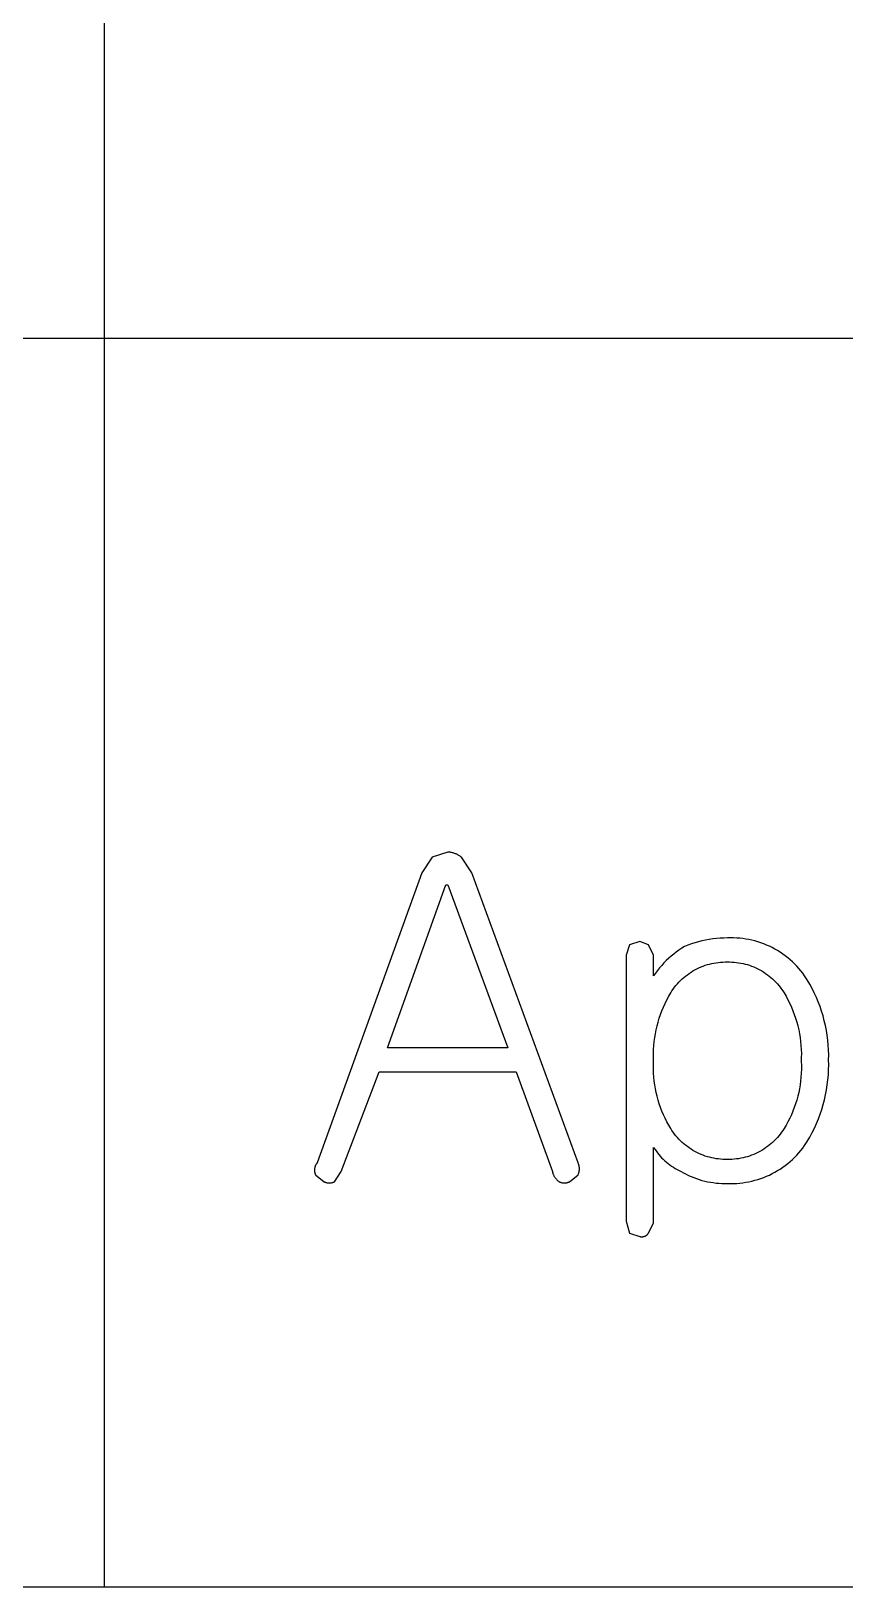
# Model space of a CAD drawing. Header units: millimetres. Extents: x 3033 to 5773, y 123 to 1487.
# Drawn here: x 4265.88 to 4290.32, y 235.35 to 282.06 of the extents above; entities that cross this region are included whole.
import ezdxf

# ---------------------------------------------------------------- set-up
doc = ezdxf.new("R2010")
doc.units = ezdxf.units.MM
doc.header["$MEASUREMENT"] = 0
doc.layers.add('TEX', color=70, linetype='Continuous')

msp = doc.modelspace()

# ---------------------------------------------------------------- linework, layer by layer
at = {"layer": 'TEX'}
for p, q in [((4268.085, 235.348), (4268.085, 385.348)), ((3984.363, 272.848), (4363.085, 272.848)), ((4278.392, 257.412), (4277.928, 257.257)), ((4278.416, 257.411), (4278.392, 257.412)), ((4278.439, 257.409), (4278.416, 257.411)), ((4278.463, 257.406), (4278.439, 257.409)), ((4278.486, 257.402), (4278.463, 257.406)), ((4278.509, 257.398), (4278.486, 257.402)), ((4277.928, 257.257), (4277.619, 256.793)), ((4278.532, 257.393), (4278.509, 257.398)), ((4278.555, 257.387), (4278.532, 257.393)), ((4278.578, 257.38), (4278.555, 257.387)), ((4278.6, 257.372), (4278.578, 257.38)), ((4278.622, 257.364), (4278.6, 257.372)), ((4278.644, 257.355), (4278.622, 257.364)), ((4278.666, 257.345), (4278.644, 257.355)), ((4278.687, 257.335), (4278.666, 257.345)), ((4278.707, 257.324), (4278.687, 257.335)), ((4278.728, 257.312), (4278.707, 257.324)), ((4278.748, 257.299), (4278.728, 257.312)), ((4278.767, 257.286), (4278.748, 257.299)), ((4278.786, 257.272), (4278.767, 257.286)), ((4278.805, 257.257), (4278.786, 257.272)), ((4279.114, 256.793), (4278.805, 257.257)), ((4277.619, 256.793), (4274.475, 248.082)), ((4282.31, 248.082), (4279.114, 256.793)), ((4276.588, 251.535), (4278.341, 256.432)), ((4278.341, 256.432), (4278.392, 256.432)), ((4278.392, 256.432), (4280.196, 251.535)), ((4283.856, 254.628), (4283.753, 254.319)), ((4284.166, 254.731), (4283.856, 254.628)), ((4284.423, 254.628), (4284.166, 254.731)), ((4284.578, 254.319), (4284.423, 254.628)), ((4285.608, 254.617), (4285.506, 254.577)), ((4285.712, 254.654), (4285.608, 254.617)), ((4285.817, 254.688), (4285.712, 254.654)), ((4285.923, 254.719), (4285.817, 254.688)), ((4286.03, 254.745), (4285.923, 254.719)), ((4286.137, 254.769), (4286.03, 254.745)), ((4286.246, 254.789), (4286.137, 254.769)), ((4286.355, 254.805), (4286.246, 254.789)), ((4286.464, 254.818), (4286.355, 254.805)), ((4286.574, 254.827), (4286.464, 254.818)), ((4286.684, 254.832), (4286.574, 254.827)), ((4286.794, 254.834), (4286.684, 254.832)), ((4286.887, 254.837), (4286.794, 254.834)), ((4286.98, 254.836), (4286.887, 254.837)), ((4287.073, 254.832), (4286.98, 254.836)), ((4287.165, 254.825), (4287.073, 254.832)), ((4287.258, 254.815), (4287.165, 254.825)), ((4287.349, 254.801), (4287.258, 254.815)), ((4287.441, 254.785), (4287.349, 254.801)), ((4287.531, 254.765), (4287.441, 254.785)), ((4287.621, 254.742), (4287.531, 254.765)), ((4287.711, 254.716), (4287.621, 254.742)), ((4287.799, 254.687), (4287.711, 254.716)), ((4287.886, 254.655), (4287.799, 254.687)), ((4287.972, 254.62), (4287.886, 254.655)), ((4288.057, 254.582), (4287.972, 254.62)), ((4283.753, 254.319), (4283.753, 246.329)), ((4284.578, 253.7), (4284.578, 254.319)), ((4284.959, 254.154), (4284.889, 254.084)), ((4285.031, 254.222), (4284.959, 254.154)), ((4285.105, 254.288), (4285.031, 254.222)), ((4285.181, 254.351), (4285.105, 254.288)), ((4285.26, 254.411), (4285.181, 254.351)), ((4285.34, 254.469), (4285.26, 254.411)), ((4285.422, 254.524), (4285.34, 254.469)), ((4285.506, 254.577), (4285.422, 254.524)), ((4288.14, 254.542), (4288.057, 254.582)), ((4288.222, 254.498), (4288.14, 254.542)), ((4288.302, 254.452), (4288.222, 254.498)), ((4288.381, 254.403), (4288.302, 254.452)), ((4288.458, 254.351), (4288.381, 254.403)), ((4288.533, 254.296), (4288.458, 254.351)), ((4288.607, 254.239), (4288.533, 254.296)), ((4288.678, 254.18), (4288.607, 254.239)), ((4288.747, 254.118), (4288.678, 254.18)), ((4284.635, 253.781), (4284.578, 253.7)), ((4284.695, 253.86), (4284.635, 253.781)), ((4284.757, 253.937), (4284.695, 253.86)), ((4284.822, 254.011), (4284.757, 253.937)), ((4284.889, 254.084), (4284.822, 254.011)), ((4285.486, 253.646), (4285.539, 253.689)), ((4285.539, 253.689), (4285.592, 253.731)), ((4285.592, 253.731), (4285.647, 253.77)), ((4285.647, 253.77), (4285.703, 253.808)), ((4285.703, 253.808), (4285.761, 253.843)), ((4285.761, 253.843), (4285.82, 253.876)), ((4285.82, 253.876), (4285.88, 253.908)), ((4285.88, 253.908), (4285.941, 253.937)), ((4285.941, 253.937), (4286.003, 253.964)), ((4286.003, 253.964), (4286.066, 253.989)), ((4286.066, 253.989), (4286.129, 254.012)), ((4286.129, 254.012), (4286.194, 254.032)), ((4286.194, 254.032), (4286.259, 254.05)), ((4286.259, 254.05), (4286.325, 254.066)), ((4286.325, 254.066), (4286.391, 254.08)), ((4286.391, 254.08), (4286.457, 254.091)), ((4286.457, 254.091), (4286.524, 254.1)), ((4286.524, 254.1), (4286.592, 254.107)), ((4286.592, 254.107), (4286.659, 254.111)), ((4286.659, 254.111), (4286.727, 254.113)), ((4286.727, 254.113), (4286.794, 254.113)), ((4286.794, 254.113), (4286.862, 254.113)), ((4286.862, 254.113), (4286.93, 254.111)), ((4286.93, 254.111), (4286.997, 254.107)), ((4286.997, 254.107), (4287.064, 254.1)), ((4287.064, 254.1), (4287.131, 254.091)), ((4287.131, 254.091), (4287.198, 254.08)), ((4287.198, 254.08), (4287.264, 254.066)), ((4287.264, 254.066), (4287.33, 254.05)), ((4287.33, 254.05), (4287.395, 254.032)), ((4287.395, 254.032), (4287.46, 254.012)), ((4287.46, 254.012), (4287.523, 253.989)), ((4287.523, 253.989), (4287.586, 253.964)), ((4287.586, 253.964), (4287.648, 253.937)), ((4287.648, 253.937), (4287.709, 253.908)), ((4287.709, 253.908), (4287.769, 253.876)), ((4287.769, 253.876), (4287.828, 253.843)), ((4287.828, 253.843), (4287.885, 253.808)), ((4287.885, 253.808), (4287.942, 253.77)), ((4287.942, 253.77), (4287.997, 253.731)), ((4287.997, 253.731), (4288.05, 253.689)), ((4288.05, 253.689), (4288.102, 253.646)), ((4288.814, 254.054), (4288.747, 254.118)), ((4288.879, 253.987), (4288.814, 254.054)), ((4288.941, 253.919), (4288.879, 253.987)), ((4289.001, 253.848), (4288.941, 253.919)), ((4289.059, 253.775), (4289.001, 253.848)), ((4289.114, 253.7), (4289.059, 253.775)), ((4289.193, 253.575), (4289.114, 253.7)), ((4285.093, 253.185), (4285.13, 253.242)), ((4285.13, 253.242), (4285.168, 253.298)), ((4285.168, 253.298), (4285.208, 253.352)), ((4285.208, 253.352), (4285.25, 253.405)), ((4285.25, 253.405), (4285.294, 253.457)), ((4285.294, 253.457), (4285.34, 253.507)), ((4285.34, 253.507), (4285.387, 253.555)), ((4285.387, 253.555), (4285.436, 253.601)), ((4285.436, 253.601), (4285.486, 253.646)), ((4288.102, 253.646), (4288.153, 253.601)), ((4288.153, 253.601), (4288.202, 253.555)), ((4288.202, 253.555), (4288.249, 253.507)), ((4288.249, 253.507), (4288.295, 253.457)), ((4288.295, 253.457), (4288.339, 253.405)), ((4288.339, 253.405), (4288.381, 253.352)), ((4288.381, 253.352), (4288.421, 253.298)), ((4288.421, 253.298), (4288.459, 253.242)), ((4288.459, 253.242), (4288.495, 253.185)), ((4289.268, 253.447), (4289.193, 253.575)), ((4289.339, 253.317), (4289.268, 253.447)), ((4289.405, 253.184), (4289.339, 253.317)), ((4284.827, 252.649), (4284.873, 252.76)), ((4284.873, 252.76), (4284.923, 252.869)), ((4284.923, 252.869), (4284.976, 252.976)), ((4284.976, 252.976), (4285.033, 253.081)), ((4285.033, 253.081), (4285.093, 253.185)), ((4288.495, 253.185), (4288.556, 253.081)), ((4288.556, 253.081), (4288.613, 252.976)), ((4288.613, 252.976), (4288.666, 252.869)), ((4288.666, 252.869), (4288.716, 252.76)), ((4288.716, 252.76), (4288.762, 252.649)), ((4289.466, 253.05), (4289.405, 253.184)), ((4289.523, 252.913), (4289.466, 253.05)), ((4289.576, 252.774), (4289.523, 252.913)), ((4289.624, 252.634), (4289.576, 252.774)), ((4284.68, 252.193), (4284.711, 252.309)), ((4284.711, 252.309), (4284.746, 252.423)), ((4284.746, 252.423), (4284.785, 252.537)), ((4284.785, 252.537), (4284.827, 252.649)), ((4288.762, 252.649), (4288.804, 252.537)), ((4288.804, 252.537), (4288.843, 252.423)), ((4288.843, 252.423), (4288.878, 252.309)), ((4288.878, 252.309), (4288.909, 252.193)), ((4289.667, 252.492), (4289.624, 252.634)), ((4289.705, 252.349), (4289.667, 252.492)), ((4289.739, 252.205), (4289.705, 252.349)), ((4284.595, 251.721), (4284.611, 251.84)), ((4284.611, 251.84), (4284.63, 251.959)), ((4284.63, 251.959), (4284.653, 252.076)), ((4284.653, 252.076), (4284.68, 252.193)), ((4288.909, 252.193), (4288.936, 252.076)), ((4288.936, 252.076), (4288.959, 251.959)), ((4288.959, 251.959), (4288.978, 251.84)), ((4288.978, 251.84), (4288.994, 251.721)), ((4289.767, 252.059), (4289.739, 252.205)), ((4289.791, 251.913), (4289.767, 252.059)), ((4289.81, 251.766), (4289.791, 251.913)), ((4280.196, 251.535), (4276.588, 251.535)), ((4284.573, 251.363), (4284.576, 251.482)), ((4284.573, 251.243), (4284.573, 251.363)), ((4284.576, 251.482), (4284.584, 251.602)), ((4284.584, 251.602), (4284.595, 251.721)), ((4288.994, 251.721), (4289.005, 251.602)), ((4289.005, 251.602), (4289.013, 251.482)), ((4289.013, 251.482), (4289.016, 251.363)), ((4289.016, 251.363), (4289.015, 251.243)), ((4289.824, 251.619), (4289.81, 251.766)), ((4289.833, 251.471), (4289.824, 251.619)), ((4289.837, 251.323), (4289.833, 251.471)), ((4284.578, 251.123), (4284.573, 251.243)), ((4284.573, 251.006), (4284.578, 251.123)), ((4284.573, 250.889), (4284.573, 251.006)), ((4284.576, 250.772), (4284.573, 250.889)), ((4289.015, 251.243), (4289.011, 251.123)), ((4289.011, 251.123), (4289.016, 251.006)), ((4289.016, 250.889), (4289.013, 250.772)), ((4289.016, 251.006), (4289.016, 250.889)), ((4289.827, 250.722), (4289.835, 250.873)), ((4289.835, 250.873), (4289.838, 251.024)), ((4289.836, 251.175), (4289.837, 251.323)), ((4289.838, 251.024), (4289.836, 251.175)), ((4275.196, 247.824), (4276.331, 250.814)), ((4276.331, 250.814), (4280.454, 250.814)), ((4280.454, 250.814), (4281.537, 247.824)), ((4284.584, 250.655), (4284.576, 250.772)), ((4284.595, 250.538), (4284.584, 250.655)), ((4284.61, 250.422), (4284.595, 250.538)), ((4284.63, 250.307), (4284.61, 250.422)), ((4288.979, 250.422), (4288.959, 250.307)), ((4288.994, 250.538), (4288.979, 250.422)), ((4289.005, 250.655), (4288.994, 250.538)), ((4289.013, 250.772), (4289.005, 250.655)), ((4289.772, 250.272), (4289.795, 250.422)), ((4289.795, 250.422), (4289.813, 250.571)), ((4289.813, 250.571), (4289.827, 250.722)), ((4284.653, 250.192), (4284.63, 250.307)), ((4284.68, 250.078), (4284.653, 250.192)), ((4284.711, 249.965), (4284.68, 250.078)), ((4284.746, 249.853), (4284.711, 249.965)), ((4288.878, 249.965), (4288.843, 249.853)), ((4288.909, 250.078), (4288.878, 249.965)), ((4288.936, 250.192), (4288.909, 250.078)), ((4288.959, 250.307), (4288.936, 250.192)), ((4289.672, 249.831), (4289.71, 249.977)), ((4289.71, 249.977), (4289.744, 250.124)), ((4289.744, 250.124), (4289.772, 250.272)), ((4284.784, 249.743), (4284.746, 249.853)), ((4284.827, 249.633), (4284.784, 249.743)), ((4284.873, 249.526), (4284.827, 249.633)), ((4284.923, 249.42), (4284.873, 249.526)), ((4288.716, 249.526), (4288.666, 249.42)), ((4288.762, 249.633), (4288.716, 249.526)), ((4288.804, 249.743), (4288.762, 249.633)), ((4288.843, 249.853), (4288.804, 249.743)), ((4289.528, 249.401), (4289.581, 249.543)), ((4289.581, 249.543), (4289.629, 249.686)), ((4289.629, 249.686), (4289.672, 249.831)), ((4284.976, 249.316), (4284.923, 249.42)), ((4285.033, 249.213), (4284.976, 249.316)), ((4285.093, 249.113), (4285.033, 249.213)), ((4285.13, 249.056), (4285.093, 249.113)), ((4285.168, 249), (4285.13, 249.056)), ((4285.208, 248.945), (4285.168, 249)), ((4288.421, 249), (4288.381, 248.945)), ((4288.459, 249.056), (4288.421, 249)), ((4288.495, 249.113), (4288.459, 249.056)), ((4288.556, 249.213), (4288.495, 249.113)), ((4288.613, 249.316), (4288.556, 249.213)), ((4288.666, 249.42), (4288.613, 249.316)), ((4289.341, 248.989), (4289.408, 249.124)), ((4289.408, 249.124), (4289.47, 249.262)), ((4289.47, 249.262), (4289.528, 249.401)), ((4284.578, 246.278), (4284.578, 248.546)), ((4284.578, 248.546), (4284.613, 248.491)), ((4285.25, 248.892), (4285.208, 248.945)), ((4285.294, 248.841), (4285.25, 248.892)), ((4285.34, 248.791), (4285.294, 248.841)), ((4285.387, 248.743), (4285.34, 248.791)), ((4285.436, 248.696), (4285.387, 248.743)), ((4285.486, 248.651), (4285.436, 248.696)), ((4285.539, 248.608), (4285.486, 248.651)), ((4285.592, 248.567), (4285.539, 248.608)), ((4285.647, 248.528), (4285.592, 248.567)), ((4285.703, 248.49), (4285.647, 248.528)), ((4287.942, 248.528), (4287.885, 248.49)), ((4287.997, 248.567), (4287.942, 248.528)), ((4288.05, 248.608), (4287.997, 248.567)), ((4288.102, 248.651), (4288.05, 248.608)), ((4288.153, 248.696), (4288.102, 248.651)), ((4288.202, 248.743), (4288.153, 248.696)), ((4288.249, 248.791), (4288.202, 248.743)), ((4288.295, 248.841), (4288.249, 248.791)), ((4288.339, 248.892), (4288.295, 248.841)), ((4288.381, 248.945), (4288.339, 248.892)), ((4289.059, 248.523), (4289.114, 248.597)), ((4289.114, 248.597), (4289.194, 248.725)), ((4289.194, 248.725), (4289.27, 248.856)), ((4289.27, 248.856), (4289.341, 248.989)), ((4274.461, 248.065), (4274.454, 248.056)), ((4274.468, 248.074), (4274.461, 248.065)), ((4274.475, 248.082), (4274.468, 248.074)), ((4282.316, 248.068), (4282.31, 248.082)), ((4282.321, 248.054), (4282.316, 248.068)), ((4284.613, 248.491), (4284.651, 248.437)), ((4284.651, 248.437), (4284.69, 248.385)), ((4284.69, 248.385), (4284.731, 248.334)), ((4284.731, 248.334), (4284.774, 248.284)), ((4284.774, 248.284), (4284.818, 248.236)), ((4284.818, 248.236), (4284.864, 248.19)), ((4284.864, 248.19), (4284.912, 248.145)), ((4284.912, 248.145), (4284.961, 248.102)), ((4284.961, 248.102), (4285.012, 248.061)), ((4285.012, 248.061), (4285.064, 248.021)), ((4285.761, 248.455), (4285.703, 248.49)), ((4285.82, 248.421), (4285.761, 248.455)), ((4285.88, 248.39), (4285.82, 248.421)), ((4285.941, 248.361), (4285.88, 248.39)), ((4286.003, 248.334), (4285.941, 248.361)), ((4286.066, 248.309), (4286.003, 248.334)), ((4286.129, 248.286), (4286.066, 248.309)), ((4286.194, 248.266), (4286.129, 248.286)), ((4286.259, 248.247), (4286.194, 248.266)), ((4286.325, 248.231), (4286.259, 248.247)), ((4286.391, 248.218), (4286.325, 248.231)), ((4286.457, 248.206), (4286.391, 248.218)), ((4286.524, 248.197), (4286.457, 248.206)), ((4286.592, 248.191), (4286.524, 248.197)), ((4286.659, 248.186), (4286.592, 248.191)), ((4286.727, 248.184), (4286.659, 248.186)), ((4286.794, 248.185), (4286.727, 248.184)), ((4286.862, 248.184), (4286.794, 248.185)), ((4286.93, 248.186), (4286.862, 248.184)), ((4286.997, 248.191), (4286.93, 248.186)), ((4287.064, 248.197), (4286.997, 248.191)), ((4287.131, 248.206), (4287.064, 248.197)), ((4287.198, 248.218), (4287.131, 248.206)), ((4287.264, 248.231), (4287.198, 248.218)), ((4287.33, 248.247), (4287.264, 248.231)), ((4287.395, 248.266), (4287.33, 248.247)), ((4287.46, 248.286), (4287.395, 248.266)), ((4287.523, 248.309), (4287.46, 248.286)), ((4287.586, 248.334), (4287.523, 248.309)), ((4287.648, 248.361), (4287.586, 248.334)), ((4287.709, 248.39), (4287.648, 248.361)), ((4287.769, 248.421), (4287.709, 248.39)), ((4287.828, 248.455), (4287.769, 248.421)), ((4287.885, 248.49), (4287.828, 248.455)), ((4288.533, 248.001), (4288.607, 248.058)), ((4288.607, 248.058), (4288.678, 248.118)), ((4288.678, 248.118), (4288.747, 248.18)), ((4288.747, 248.18), (4288.814, 248.244)), ((4288.814, 248.244), (4288.879, 248.31)), ((4288.879, 248.31), (4288.941, 248.379)), ((4288.941, 248.379), (4289.001, 248.45)), ((4289.001, 248.45), (4289.059, 248.523)), ((4274.392, 247.893), (4274.391, 247.882)), ((4274.391, 247.882), (4274.391, 247.871)), ((4274.391, 247.871), (4274.391, 247.86)), ((4274.391, 247.86), (4274.391, 247.849)), ((4274.391, 247.849), (4274.392, 247.838)), ((4274.393, 247.904), (4274.392, 247.893)), ((4274.392, 247.838), (4274.393, 247.827)), ((4274.395, 247.915), (4274.393, 247.904)), ((4274.393, 247.827), (4274.394, 247.816)), ((4274.394, 247.816), (4274.396, 247.805)), ((4274.397, 247.926), (4274.395, 247.915)), ((4274.396, 247.805), (4274.398, 247.794)), ((4274.399, 247.936), (4274.397, 247.926)), ((4274.398, 247.794), (4274.401, 247.783)), ((4274.402, 247.947), (4274.399, 247.936)), ((4274.401, 247.783), (4274.403, 247.773)), ((4274.405, 247.958), (4274.402, 247.947)), ((4274.403, 247.773), (4274.407, 247.762)), ((4274.408, 247.968), (4274.405, 247.958)), ((4274.407, 247.762), (4274.41, 247.751)), ((4274.412, 247.979), (4274.408, 247.968)), ((4274.41, 247.751), (4274.414, 247.741)), ((4274.416, 247.989), (4274.412, 247.979)), ((4274.414, 247.741), (4274.419, 247.731)), ((4274.42, 247.999), (4274.416, 247.989)), ((4274.419, 247.731), (4274.423, 247.721)), ((4274.425, 248.009), (4274.42, 247.999)), ((4274.423, 247.721), (4274.681, 247.515)), ((4274.43, 248.019), (4274.425, 248.009)), ((4274.436, 248.028), (4274.43, 248.019)), ((4274.441, 248.038), (4274.436, 248.028)), ((4274.447, 248.047), (4274.441, 248.038)), ((4274.454, 248.056), (4274.447, 248.047)), ((4274.99, 247.515), (4275.196, 247.824)), ((4281.537, 247.824), (4281.54, 247.808)), ((4281.54, 247.808), (4281.544, 247.793)), ((4281.544, 247.793), (4281.548, 247.778)), ((4281.548, 247.778), (4281.553, 247.762)), ((4281.553, 247.762), (4281.558, 247.747)), ((4281.558, 247.747), (4281.564, 247.733)), ((4281.564, 247.733), (4281.57, 247.718)), ((4281.57, 247.718), (4281.577, 247.704)), ((4281.577, 247.704), (4281.584, 247.689)), ((4281.584, 247.689), (4281.591, 247.675)), ((4281.591, 247.675), (4281.6, 247.662)), ((4281.6, 247.662), (4281.608, 247.648)), ((4281.608, 247.648), (4281.617, 247.635)), ((4281.617, 247.635), (4281.627, 247.622)), ((4281.627, 247.622), (4281.637, 247.61)), ((4281.637, 247.61), (4281.647, 247.598)), ((4281.647, 247.598), (4281.658, 247.586)), ((4282.052, 247.515), (4282.31, 247.721)), ((4282.31, 247.721), (4282.316, 247.735)), ((4282.316, 247.735), (4282.321, 247.748)), ((4282.326, 248.04), (4282.321, 248.054)), ((4282.321, 247.748), (4282.326, 247.763)), ((4282.331, 248.026), (4282.326, 248.04)), ((4282.326, 247.763), (4282.331, 247.777)), ((4282.335, 248.012), (4282.331, 248.026)), ((4282.331, 247.777), (4282.335, 247.791)), ((4282.338, 247.997), (4282.335, 248.012)), ((4282.335, 247.791), (4282.338, 247.805)), ((4282.341, 247.983), (4282.338, 247.997)), ((4282.338, 247.805), (4282.341, 247.82)), ((4282.344, 247.968), (4282.341, 247.983)), ((4282.341, 247.82), (4282.344, 247.835)), ((4282.346, 247.953), (4282.344, 247.968)), ((4282.344, 247.835), (4282.346, 247.849)), ((4282.347, 247.939), (4282.346, 247.953)), ((4282.346, 247.849), (4282.347, 247.864)), ((4282.348, 247.924), (4282.347, 247.939)), ((4282.347, 247.864), (4282.348, 247.879)), ((4282.349, 247.909), (4282.348, 247.924)), ((4282.348, 247.879), (4282.349, 247.894)), ((4282.349, 247.894), (4282.349, 247.909)), ((4285.064, 248.021), (4285.117, 247.983)), ((4285.117, 247.983), (4285.172, 247.948)), ((4285.172, 247.948), (4285.228, 247.914)), ((4285.228, 247.914), (4285.285, 247.882)), ((4285.285, 247.882), (4285.343, 247.852)), ((4285.343, 247.852), (4285.403, 247.824)), ((4285.403, 247.824), (4285.477, 247.781)), ((4285.477, 247.781), (4285.553, 247.741)), ((4285.553, 247.741), (4285.63, 247.703)), ((4285.63, 247.703), (4285.708, 247.668)), ((4285.708, 247.668), (4285.787, 247.636)), ((4285.787, 247.636), (4285.868, 247.606)), ((4285.868, 247.606), (4285.949, 247.579)), ((4287.711, 247.581), (4287.799, 247.61)), ((4287.799, 247.61), (4287.886, 247.642)), ((4287.886, 247.642), (4287.972, 247.677)), ((4287.972, 247.677), (4288.057, 247.715)), ((4288.057, 247.715), (4288.14, 247.756)), ((4288.14, 247.756), (4288.222, 247.8)), ((4288.222, 247.8), (4288.302, 247.846)), ((4288.302, 247.846), (4288.381, 247.895)), ((4288.381, 247.895), (4288.458, 247.947)), ((4288.458, 247.947), (4288.533, 248.001)), ((4274.681, 247.515), (4274.691, 247.51)), ((4274.691, 247.51), (4274.701, 247.505)), ((4274.701, 247.505), (4274.711, 247.501)), ((4274.711, 247.501), (4274.722, 247.497)), ((4274.722, 247.497), (4274.732, 247.493)), ((4274.732, 247.493), (4274.743, 247.49)), ((4274.743, 247.49), (4274.753, 247.487)), ((4274.753, 247.487), (4274.764, 247.484)), ((4274.764, 247.484), (4274.775, 247.482)), ((4274.775, 247.482), (4274.786, 247.48)), ((4274.786, 247.48), (4274.797, 247.478)), ((4274.797, 247.478), (4274.808, 247.477)), ((4274.808, 247.477), (4274.819, 247.477)), ((4274.819, 247.477), (4274.83, 247.476)), ((4274.83, 247.476), (4274.841, 247.476)), ((4274.841, 247.476), (4274.852, 247.477)), ((4274.852, 247.477), (4274.863, 247.477)), ((4274.863, 247.477), (4274.874, 247.478)), ((4274.874, 247.478), (4274.885, 247.48)), ((4274.885, 247.48), (4274.896, 247.482)), ((4274.896, 247.482), (4274.907, 247.484)), ((4274.907, 247.484), (4274.918, 247.487)), ((4274.918, 247.487), (4274.929, 247.49)), ((4274.929, 247.49), (4274.939, 247.493)), ((4274.939, 247.493), (4274.95, 247.497)), ((4274.95, 247.497), (4274.96, 247.501)), ((4274.96, 247.501), (4274.97, 247.505)), ((4274.97, 247.505), (4274.98, 247.51)), ((4274.98, 247.51), (4274.99, 247.515)), ((4281.658, 247.586), (4281.669, 247.575)), ((4281.669, 247.575), (4281.68, 247.564)), ((4281.68, 247.564), (4281.692, 247.553)), ((4281.692, 247.553), (4281.704, 247.543)), ((4281.704, 247.543), (4281.717, 247.533)), ((4281.717, 247.533), (4281.73, 247.524)), ((4281.73, 247.524), (4281.743, 247.515)), ((4281.743, 247.515), (4281.753, 247.51)), ((4281.753, 247.51), (4281.763, 247.505)), ((4281.763, 247.505), (4281.773, 247.501)), ((4281.773, 247.501), (4281.783, 247.497)), ((4281.783, 247.497), (4281.794, 247.493)), ((4281.794, 247.493), (4281.804, 247.49)), ((4281.804, 247.49), (4281.815, 247.487)), ((4281.815, 247.487), (4281.826, 247.484)), ((4281.826, 247.484), (4281.837, 247.482)), ((4281.837, 247.482), (4281.848, 247.48)), ((4281.848, 247.48), (4281.859, 247.478)), ((4281.859, 247.478), (4281.87, 247.477)), ((4281.87, 247.477), (4281.881, 247.477)), ((4281.881, 247.477), (4281.892, 247.476)), ((4281.892, 247.476), (4281.903, 247.476)), ((4281.903, 247.476), (4281.914, 247.477)), ((4281.914, 247.477), (4281.925, 247.477)), ((4281.925, 247.477), (4281.936, 247.478)), ((4281.936, 247.478), (4281.947, 247.48)), ((4281.947, 247.48), (4281.958, 247.482)), ((4281.958, 247.482), (4281.969, 247.484)), ((4281.969, 247.484), (4281.98, 247.487)), ((4281.98, 247.487), (4281.991, 247.49)), ((4281.991, 247.49), (4282.001, 247.493)), ((4282.001, 247.493), (4282.012, 247.497)), ((4282.012, 247.497), (4282.022, 247.501)), ((4282.022, 247.501), (4282.032, 247.505)), ((4282.032, 247.505), (4282.042, 247.51)), ((4282.042, 247.51), (4282.052, 247.515)), ((4285.949, 247.579), (4286.031, 247.555)), ((4286.031, 247.555), (4286.114, 247.533)), ((4286.114, 247.533), (4286.198, 247.515)), ((4286.198, 247.515), (4286.282, 247.499)), ((4286.282, 247.499), (4286.367, 247.486)), ((4286.367, 247.486), (4286.452, 247.475)), ((4286.452, 247.475), (4286.537, 247.468)), ((4286.537, 247.468), (4286.623, 247.464)), ((4286.623, 247.464), (4286.709, 247.462)), ((4286.709, 247.462), (4286.794, 247.463)), ((4286.794, 247.463), (4286.887, 247.461)), ((4286.887, 247.461), (4286.98, 247.462)), ((4286.98, 247.462), (4287.073, 247.465)), ((4287.073, 247.465), (4287.165, 247.473)), ((4287.165, 247.473), (4287.258, 247.483)), ((4287.258, 247.483), (4287.349, 247.496)), ((4287.349, 247.496), (4287.441, 247.513)), ((4287.441, 247.513), (4287.531, 247.533)), ((4287.531, 247.533), (4287.621, 247.556)), ((4287.621, 247.556), (4287.711, 247.581)), ((4283.753, 246.329), (4283.856, 245.968)), ((4284.423, 245.968), (4284.578, 246.278)), ((4283.856, 245.968), (4284.166, 245.865)), ((4284.166, 245.865), (4284.174, 245.864)), ((4284.174, 245.864), (4284.182, 245.862)), ((4284.182, 245.862), (4284.19, 245.861)), ((4284.19, 245.861), (4284.199, 245.86)), ((4284.199, 245.86), (4284.207, 245.86)), ((4284.207, 245.86), (4284.216, 245.859)), ((4284.216, 245.859), (4284.224, 245.859)), ((4284.224, 245.859), (4284.233, 245.86)), ((4284.233, 245.86), (4284.241, 245.86)), ((4284.241, 245.86), (4284.249, 245.861)), ((4284.249, 245.861), (4284.258, 245.862)), ((4284.258, 245.862), (4284.266, 245.864)), ((4284.266, 245.864), (4284.274, 245.866)), ((4284.274, 245.866), (4284.282, 245.868)), ((4284.282, 245.868), (4284.291, 245.87)), ((4284.291, 245.87), (4284.299, 245.872)), ((4284.299, 245.872), (4284.307, 245.875)), ((4284.307, 245.875), (4284.314, 245.878)), ((4284.314, 245.878), (4284.322, 245.882)), ((4284.322, 245.882), (4284.33, 245.886)), ((4284.33, 245.886), (4284.337, 245.889)), ((4284.337, 245.889), (4284.344, 245.894)), ((4284.344, 245.894), (4284.352, 245.898)), ((4284.352, 245.898), (4284.359, 245.903)), ((4284.359, 245.903), (4284.365, 245.908)), ((4284.365, 245.908), (4284.372, 245.913)), ((4284.372, 245.913), (4284.379, 245.918)), ((4284.379, 245.918), (4284.385, 245.924)), ((4284.385, 245.924), (4284.391, 245.93)), ((4284.391, 245.93), (4284.397, 245.936)), ((4284.397, 245.936), (4284.403, 245.942)), ((4284.403, 245.942), (4284.408, 245.948)), ((4284.408, 245.948), (4284.413, 245.955)), ((4284.413, 245.955), (4284.419, 245.961)), ((4284.419, 245.961), (4284.423, 245.968)), ((3984.363, 235.348), (4363.085, 235.348))]:
    msp.add_line(p, q, dxfattribs=at)

doc.saveas('drawing.dxf')
